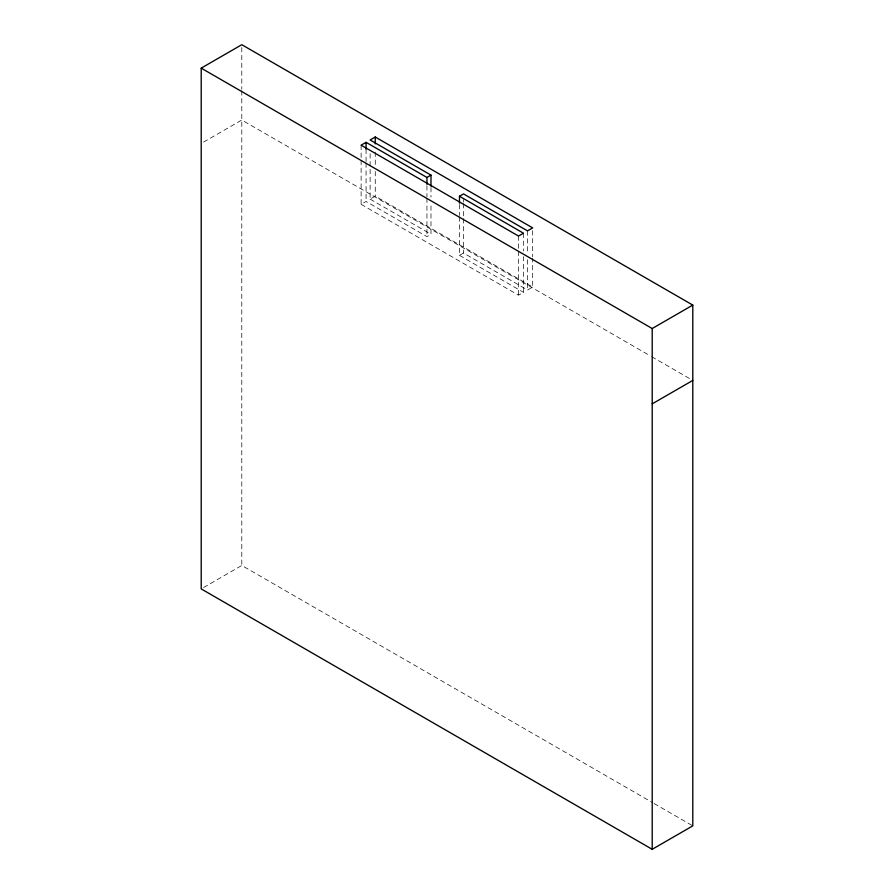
<?xml version="1.0" encoding="UTF-8"?>
<svg xmlns="http://www.w3.org/2000/svg" width="894" height="894" viewBox="0 0 894 894"><rect width="100%" height="100%" fill="white"/><g stroke="black" fill="none" stroke-linecap="round" stroke-linejoin="round"><path stroke-width="0.67" stroke-dasharray="4.47 3.35" d="M203.586 142.09L241.793 120.031L650.474 355.991M361.12 160.305L361.12 204.313L366.071 201.452L426.941 236.597L430.986 234.262L430.986 202.625M370.116 153.734L370.116 199.116L375.257 196.155L532.679 287.041L532.679 258.165M459.471 216.873L459.471 255.371L463.517 253.036L527.538 290.002L532.679 287.041M361.12 204.313L518.542 295.199L523.493 292.338L523.493 256.589M203.586 587.537L241.793 565.477L652.899 802.823M651.692 356.684L690.38 379.022M370.116 199.116L430.986 234.262M459.471 255.371L523.493 292.338M654.106 803.527L692.794 825.866M532.679 230.663L532.679 256.79M527.538 230.875L527.538 254.242M527.538 259.752L527.538 290.002M523.493 233.211L523.493 251.08M518.542 236.061L518.542 249.817M518.542 251.192L518.542 295.199M463.517 199.407L463.517 202.156M463.517 203.53L463.517 217.287M463.517 218.661L463.517 253.036M459.471 204.491L459.471 215.499M430.986 187.505L430.986 197.127M426.941 185.717L426.941 196.714M426.941 198.088L426.941 236.597M375.257 152.148L375.257 165.904M375.257 171.402L375.257 196.155M366.071 149.197L366.071 161.568M366.071 162.943L366.071 201.452M361.12 145.174L361.12 158.931M241.793 47.494L241.793 89.344M241.793 90.741L241.793 565.477"/><path stroke-width="1.34" d="M201.206 68.134L241.793 44.7L692.794 305.089L692.794 825.866L652.207 849.3L201.206 588.911L201.206 68.134L652.207 328.523L692.794 305.089M430.986 186.131L430.986 175.123L426.941 177.459L366.071 142.325L361.12 145.174L518.542 236.061L523.493 233.211L459.471 196.244L459.471 203.117M459.471 196.244L463.517 193.909L527.538 230.875L532.679 227.903L375.257 137.017L370.116 139.989L430.986 175.123M652.207 403.853L692.794 380.419M652.207 328.523L652.207 849.3M426.941 177.459L426.941 184.343M375.257 137.017L375.257 143.9M366.071 142.325L366.071 149.197"/></g></svg>
